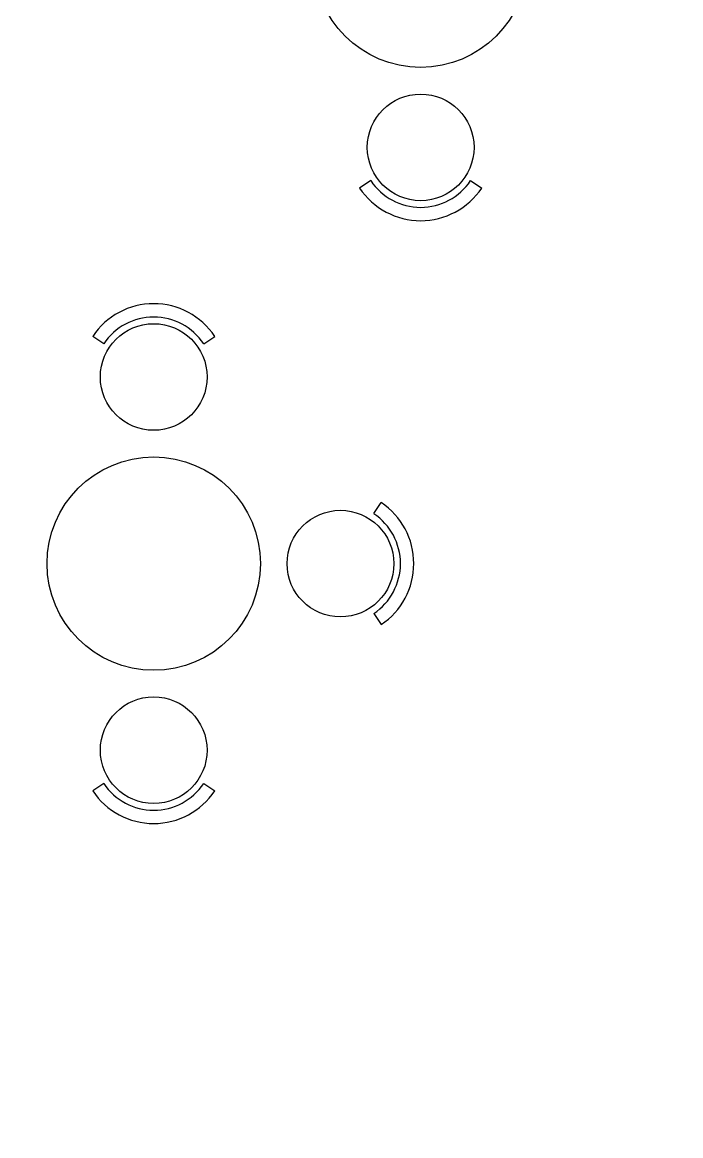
# Model space of a CAD drawing. Header units: millimetres. Extents: x 209.8 to 281.8, y 45 to 110.
# Drawn here: x 246.08 to 248.549, y 80.749 to 84.926 of the extents above; entities that cross this region are included whole.
import ezdxf

# ---------------------------------------------------------------- set-up
doc = ezdxf.new("R2010")
doc.units = ezdxf.units.MM
doc.header["$LTSCALE"] = 0.65
doc.linetypes.add('DASHED', pattern=[0.75, 0.5, -0.25])
for name, color, linetype in [('mobiliario', 30, 'Continuous'), ('murodelgado', 1, 'Continuous'), ('murosgrueso', 5, 'Continuous')]:
    doc.layers.add(name, color=color, linetype=linetype)

msp = doc.modelspace()

# ---------------------------------------------------------------- linework, layer by layer
at = {"layer": 'mobiliario'}
for p, q in [((247.3864, 84.3318), (247.3448, 84.3041)), ((247.7608, 84.3318), (247.8024, 84.3041)), ((246.3857, 83.7201), (246.3441, 83.7478)), ((246.7602, 83.7201), (246.8018, 83.7478)), ((247.3977, 83.0826), (247.4254, 83.1242)), ((247.3977, 82.7081), (247.4254, 82.6665)), ((246.3857, 82.0706), (246.3441, 82.0428)), ((246.7602, 82.0706), (246.8018, 82.0428))]:
    msp.add_line(p, q, dxfattribs=at)
for centre, radius in [((247.5736, 85.1566), 0.4), ((247.5736, 84.4566), 0.2), ((246.5729, 83.5953), 0.2), ((246.5729, 82.8953), 0.4), ((247.2729, 82.8953), 0.2), ((246.5729, 82.1953), 0.2)]:
    msp.add_circle(centre, radius, dxfattribs=at)
for centre, radius, start, end in [((247.5736, 84.4566), 0.225, 213.6807, 326.3193), ((247.5736, 84.4566), 0.275, 213.6807, 326.3193), ((246.5729, 83.5953), 0.275, 33.6807, 146.3193), ((246.5729, 83.5953), 0.225, 33.6807, 146.3193), ((247.2729, 82.8953), 0.275, 303.6807, 56.3193), ((247.2729, 82.8953), 0.225, 303.6807, 56.3193), ((246.5729, 82.1953), 0.275, 213.6807, 326.3193), ((246.5729, 82.1953), 0.225, 213.6807, 326.3193)]:
    msp.add_arc(centre, radius, start, end, dxfattribs=at)
at = {"layer": 'murodelgado'}
for radius, start, end in [(10, 323.63911, 76.14658), (9.85, 323.68642, 76.82909)]:
    msp.add_arc((241.755, 86.8853), radius, start, end, dxfattribs=at)
at = {"layer": 'murosgrueso', "linetype": 'DASHED', "ltscale": 1.5}
msp.add_arc((241.755, 86.8853), 10.35, 323.63911, 69.67873, dxfattribs=at)

doc.saveas('drawing.dxf')
